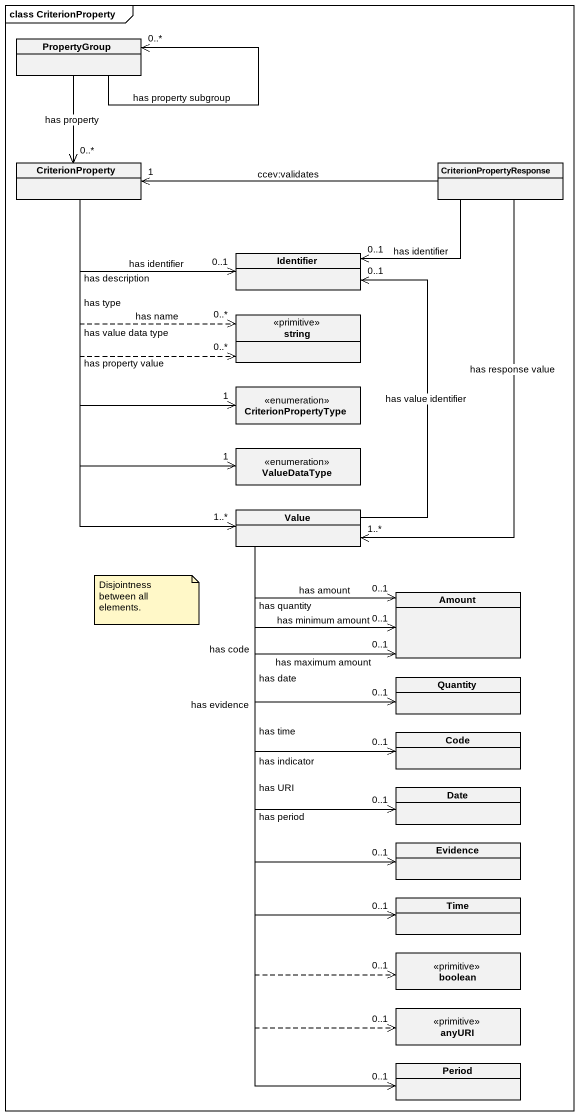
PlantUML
@startuml
mainframe class CriterionProperty
hide circle
hide empty members
class PropertyGroup
class CriterionProperty
class CriterionPropertyResponse
class Identifier
class string <<primitive>>
enum CriterionPropertyType
enum ValueDataType
class Value
class Amount
class Quantity
class Code
class Date
class Evidence
class Time
class boolean <<primitive>>
class anyURI <<primitive>>
class Period
PropertyGroup --> "0..*" PropertyGroup : has property subgroup
PropertyGroup --> "0..*" CriterionProperty : has property
CriterionProperty -right-> "0..1" Identifier : has identifier
CriterionProperty ..> "0..*" string : has name
CriterionProperty ..> "0..*" string : has description
CriterionProperty --> "1" CriterionPropertyType : has type
CriterionProperty --> "1" ValueDataType : has value data type
CriterionProperty --> "1..*" Value : has property value
CriterionPropertyResponse -left-> "1" CriterionProperty : ccev:validates
CriterionPropertyResponse -left-> "0..1" Identifier : has identifier
CriterionPropertyResponse --> "1..*" Value : has response value
Value -up-> "0..1" Identifier : has value identifier
Value --> "0..1" Amount : has amount
Value --> "0..1" Amount : has minimum amount
Value --> "0..1" Amount : has maximum amount
Value --> "0..1" Quantity : has quantity
Value --> "0..1" Code : has code
Value --> "0..1" Date : has date
Value --> "0..1" Evidence : has evidence
Value --> "0..1" Time : has time
Value ..> "0..1" boolean : has indicator
Value ..> "0..1" anyURI : has URI
Value --> "0..1" Period : has period
note as N1
  Disjointness between all elements.
end note
@enduml
